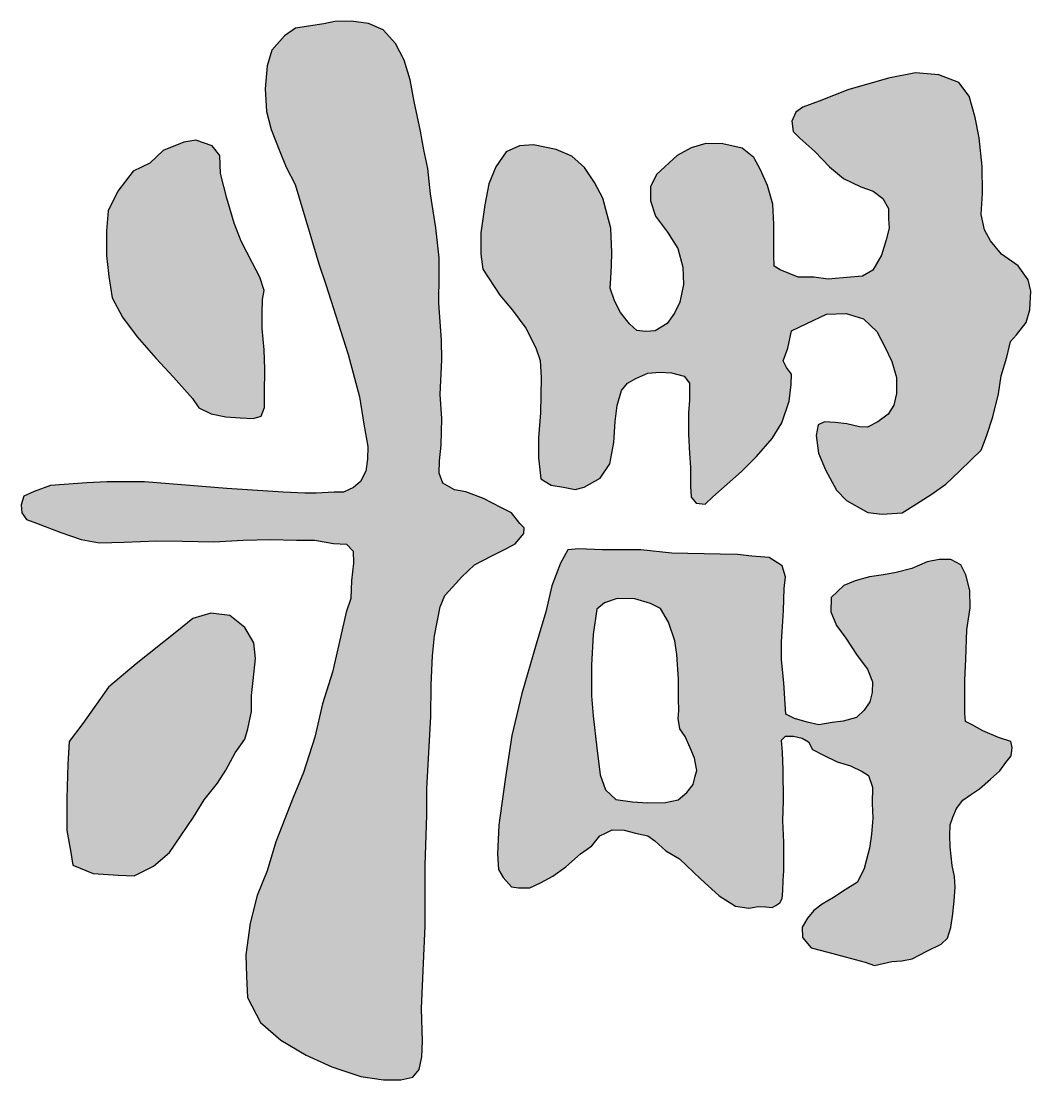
# Model space of a CAD drawing. Extents: x 196430 to 818205, y 904526 to 1974626.
# Drawn here: x 696947.2 to 697307.6, y 945597.5 to 945975.3 of the extents above; entities that cross this region are included whole.
import ezdxf

# ---------------------------------------------------------------- set-up
doc = ezdxf.new("R2010")
doc.units = 0
doc.header["$LTSCALE"] = 1000
doc.header["$MEASUREMENT"] = 0
doc.layers.add('FRAME', color=7, linetype='Continuous')

# ---------------------------------------------------------------- blocks, each defined once
blk = doc.blocks.new('A0')
at = {"layer": 'FRAME'}
h = blk.add_hatch(color=256, dxfattribs=at)
h.paths.add_polyline_path([(438149.94, 457838.28), (438154.83, 457842.95), (438159.04, 457846.94), (438162.62, 457850.36), (438164.56, 457855.37), (438166.72, 457862.32), (438168.77, 457870.52), (438169.79, 457876.9), (438171.73, 457883.62), (438173.09, 457889.2), (438175.21, 457891.54), (438178.69, 457895.94), (438180.02, 457900.46), (438180.33, 457907.12), (438179.41, 457911.22), (438175.82, 457916.14), (438169.88, 457920.35), (438165.89, 457925.07), (438163.84, 457929.06), (438162.61, 457934.5), (438163.02, 457942.09), (438162.98, 457951.58), (438161.86, 457961.83), (438160.42, 457969.11), (438158.37, 457976.7), (438154.58, 457981.62), (438147.51, 457984.29), (438139.11, 457985), (438129.48, 457983.16), (438114.99, 457978.94), (438104.74, 457974.95), (438099.01, 457972.79), (438096.45, 457971.05), (438095.01, 457967.77), (438095.52, 457964.08), (438097.88, 457961.72), (438103.21, 457957), (438108.43, 457951.46), (438113.45, 457947.36), (438119.6, 457944.39), (438124.11, 457942.85), (438127.49, 457940.18), (438129.54, 457936.6), (438129.54, 457932.9), (438129.74, 457929.62), (438128.72, 457925.52), (438127.08, 457919.98), (438123.9, 457914.65), (438120.21, 457912.5), (438115.91, 457912.09), (438108.02, 457911.37), (438102.9, 457912.19), (438097.26, 457912.19), (438090.92, 457914.71), (438088.75, 457916.08), (438088.57, 457920.15), (438088.57, 457926.4), (438088.66, 457931.01), (438088.3, 457938.17), (438086.31, 457944.86), (438083.87, 457950.39), (438081.42, 457954.82), (438077.35, 457958.17), (438070.35, 457959.7), (438064.38, 457959.79), (438059.04, 457958.35), (438054.07, 457955.54), (438046.79, 457948.92), (438044.62, 457944.48), (438044.62, 457939.32), (438046.34, 457933.89), (438050.68, 457928.19), (438054.39, 457922.39), (438056.11, 457915.69), (438056.38, 457909.54), (438055.11, 457903.2), (438053.12, 457899.31), (438050.5, 457895.6), (438046.25, 457892.97), (438042.9, 457892.7), (438039.65, 457893.15), (438037.11, 457895.51), (438033.86, 457899.58), (438031.78, 457903.65), (438030.24, 457908.27), (438030.42, 457911.8), (438030.69, 457916.33), (438030.78, 457920.95), (438030.38, 457929.64), (438029.11, 457934.53), (438027.57, 457940.32), (438024.59, 457945.93), (438021.06, 457951.28), (438016.54, 457955.35), (438010.93, 457957.7), (438002.84, 457959.42), (437997.78, 457958.96), (437993.07, 457956.88), (437989.36, 457951.54), (437986.92, 457945.39), (437985.48, 457937.96), (437984.08, 457927.99), (437984.08, 457920.39), (437984.72, 457915.05), (437990.78, 457905.72), (437995.3, 457900.38), (438000.09, 457893.96), (438003.62, 457886.9), (438005.16, 457882.46), (438005.61, 457876.39), (438005.27, 457863.68), (438004.64, 457854.81), (438004.64, 457847.66), (438005.45, 457840.14), (438009.16, 457837.97), (438013.59, 457837.16), (438017.75, 457836.34), (438020.92, 457837.25), (438026.65, 457840.41), (438030.08, 457845.57), (438031.44, 457853.09), (438031.98, 457860.6), (438032.71, 457866.3), (438034.24, 457871.64), (438036.33, 457874.27), (438039.31, 457875.99), (438043.59, 457877.89), (438047.93, 457878.25), (438052.09, 457877.98), (438056.62, 457876.8), (438058.55, 457874.36), (438058.46, 457868.2), (438058.19, 457863.68), (438058.19, 457856.16), (438058.46, 457849.19), (438058.91, 457844.21), (438058.91, 457837.51), (438059.1, 457833.62), (438060.9, 457831.54), (438064.07, 457831.09), (438066.87, 457833.71), (438077.04, 457842.76), (438082.46, 457848.19), (438087.98, 457854.53), (438091.51, 457860.14), (438094.04, 457867.84), (438094.76, 457873.81), (438094.85, 457877.53), (438093.14, 457879.88), (438091.96, 457882.23), (438093.59, 457886.85), (438094.89, 457893.01), (438100.35, 457895.63), (438107.41, 457898.93), (438114.47, 457899.16), (438120.66, 457897.22), (438125.32, 457892.78), (438128.17, 457887.31), (438130.67, 457882.08), (438132.38, 457876.38), (438132.38, 457870.68), (438131.47, 457866.47), (438129.42, 457863.28), (438125.78, 457860.55), (438122.02, 457858.61), (438119.18, 457858.73), (438114.62, 457859.75), (438110.53, 457860.32), (438106.66, 457860.55), (438104.38, 457859.41), (438103.7, 457855.65), (438104.5, 457849.39), (438107, 457843.35), (438110.98, 457836.17), (438114.51, 457832.41), (438122.17, 457828.15), (438127.29, 457827.58), (438134.46, 457828.03), (438139.58, 457831.22), (438144.7, 457834.64)])
h.paths.add_polyline_path([(438148.38, 457674.08), (438150.64, 457676.21), (438151.76, 457680.09), (438152.51, 457684.98), (438153.02, 457689.61), (438153.27, 457694.5), (438153.14, 457698.26), (438152.26, 457702.14), (438151.51, 457708.91), (438151.39, 457712.92), (438151.51, 457716.68), (438152.51, 457719.43), (438153.77, 457722.57), (438156.02, 457725.57), (438158.77, 457727.45), (438162.03, 457729.58), (438165.94, 457733.01), (438169.32, 457736.02), (438171.45, 457738.9), (438173.36, 457741.29), (438173.68, 457744.32), (438173.21, 457746.39), (438168.75, 457747.82), (438163.19, 457750.21), (438159.37, 457752.44), (438156.98, 457753.55), (438156.82, 457756.42), (438156.82, 457761.99), (438156.82, 457768.36), (438157.14, 457775.84), (438157.46, 457786.34), (438158.73, 457794.15), (438158.57, 457800.35), (438157.14, 457805.93), (438155.38, 457809.47), (438151.73, 457811.38), (438147.59, 457811.38), (438143.3, 457810.59), (438137.89, 457808.2), (438132.32, 457806.77), (438127.71, 457805.97), (438122.78, 457805.18), (438117.69, 457803.74), (438113.55, 457802.15), (438109.1, 457797.85), (438108.94, 457792.76), (438111.01, 457787.82), (438114.35, 457783.37), (438118.32, 457777.16), (438121.98, 457772.22), (438123.86, 457767.71), (438123.7, 457763.89), (438122.91, 457760.55), (438120.84, 457757.68), (438118.14, 457754.97), (438113.37, 457753.7), (438109.39, 457753.22), (438104.62, 457752.43), (438100.48, 457753.38), (438096.03, 457754.65), (438092.85, 457756.25), (438092.69, 457759.91), (438092.16, 457767.43), (438091.37, 457775.55), (438091.37, 457782.07), (438091.52, 457785.58), (438092, 457793.22), (438092.32, 457801.02), (438092.8, 457805.16), (438091.52, 457809.14), (438086.91, 457812.16), (438080.71, 457812.64), (438075.62, 457813.12), (438069.42, 457813.28), (438052.17, 457813.6), (438041.19, 457814.88), (438027.3, 457814.88), (438019.03, 457815.2), (438015.05, 457814.88), (438012.51, 457810.1), (438009.32, 457801.98), (438007.26, 457792.75), (438003.76, 457781.13), (437998.63, 457763.58), (437995.13, 457748.62), (437992.74, 457732.85), (437990.5, 457716.56), (437990.03, 457706.37), (437990.35, 457700.79), (437991.94, 457697.93), (437994.96, 457694.59), (437997.5, 457694.27), (438001.48, 457694.27), (438005.3, 457696.02), (438009.75, 457698.41), (438014.36, 457701.75), (438019.61, 457706.37), (438023.59, 457709.23), (438026.45, 457712.73), (438028.52, 457713.69), (438030.9, 457714.96), (438035.2, 457714.8), (438039.18, 457713.69), (438043.63, 457712.73), (438046.17, 457710.98), (438050.05, 457707.47), (438054.98, 457704.6), (438062.46, 457697.44), (438069.14, 457691.39), (438074.87, 457687.73), (438079.64, 457686.93), (438083.04, 457687.52), (438085.7, 457687.44), (438087.97, 457687.2), (438089.3, 457687.91), (438090.79, 457688.85), (438091.57, 457690.42), (438091.81, 457693.16), (438091.88, 457697), (438092.2, 457700.29), (438092.12, 457710.44), (438091.81, 457718.2), (438092.05, 457725.25), (438091.96, 457736.28), (438091.71, 457742.67), (438091.33, 457746.93), (438092.71, 457748.31), (438095.59, 457748.31), (438098.72, 457747.68), (438100.97, 457746.3), (438102.35, 457743.55), (438106.1, 457741.67), (438111.23, 457739.16), (438115.99, 457737.78), (438120.12, 457735.78), (438122.41, 457734.37), (438123.79, 457730.11), (438123.66, 457724.35), (438123.91, 457719.09), (438123.41, 457713.32), (438122.79, 457708.44), (438120.9, 457701.14), (438118.52, 457696.25), (438114.02, 457693.49), (438109.89, 457690.74), (438105.88, 457688.36), (438102.88, 457686.1), (438100.62, 457683.35), (438098.75, 457680.21), (438098.87, 457676.45), (438101.87, 457672.82), (438107.88, 457671.32), (438114.02, 457669.56), (438121.15, 457667.68), (438124.53, 457666.55), (438130.67, 457667.93), (438134.3, 457668.18), (438137.93, 457668.94), (438143.5, 457671.7)])
h.paths.add_polyline_path([(438060.33, 457740.47), (438061.11, 457736.1), (438060.49, 457734.07), (438059.87, 457731.1), (438057.53, 457728.29), (438054.41, 457725.64), (438049.88, 457724.7), (438043.49, 457724.55), (438038.18, 457724.86), (438032.26, 457725.8), (438028.51, 457729.23), (438026.64, 457734.54), (438025.39, 457744.22), (438024.14, 457755.62), (438023.52, 457762.8), (438023.52, 457773.73), (438024.14, 457784.65), (438025.39, 457793.71), (438028.2, 457795.9), (438032.72, 457797.46), (438038.96, 457797.3), (438044.58, 457795.74), (438048.17, 457793.87), (438050.97, 457789.03), (438053.31, 457782.31), (438053.94, 457777.47), (438054.56, 457768.73), (438054.56, 457761.7), (438054.72, 457757.49), (438054.41, 457754.68), (438055.03, 457750.93), (438056.9, 457748.28), (438058.77, 457744.22)], flags=16)
h.paths.add_polyline_path([(437955.44, 457625.72), (437959.71, 457626.69), (437962.05, 457629.42), (437963.02, 457633.89), (437963.21, 457639.53), (437962.82, 457651.2), (437964.2, 457680.62), (437964.2, 457702.21), (437964.78, 457720.11), (437964.78, 457729.64), (437966.17, 457755.19), (437966.36, 457766.67), (437966.75, 457776.98), (437967.53, 457784.17), (437969.47, 457794.49), (437971.22, 457798.57), (437973.94, 457801.49), (437977.26, 457805.26), (437981.73, 457809.54), (437987.95, 457812.65), (437993, 457815.18), (437996.3, 457816.93), (437999.42, 457820.69), (437999.54, 457822.64), (437997.96, 457824.22), (437994.92, 457827.99), (437991.4, 457829.82), (437984.95, 457833.11), (437978.63, 457835.54), (437974.62, 457836.27), (437970.48, 457838.58), (437969.15, 457842.23), (437969.27, 457846.61), (437969.88, 457852.21), (437970.11, 457861.74), (437969.5, 457870.26), (437970.11, 457882.67), (437969.99, 457889.61), (437968.99, 457902.91), (437969.11, 457913.01), (437969.11, 457919.09), (437968.02, 457929.8), (437966.07, 457941.88), (437965.1, 457950.89), (437963.64, 457957.58), (437962.54, 457964.27), (437960.21, 457974.77), (437958.75, 457982.56), (437956.69, 457989.62), (437953.53, 457995.58), (437949.15, 458000.45), (437943.92, 458002.64), (437937.72, 458003.49), (437931.88, 458003.37), (437927.99, 458002.52), (437917.84, 458000.94), (437913.95, 457998.26), (437909.45, 457993.15), (437907.75, 457987.55), (437907.02, 457979.4), (437907.5, 457971.24), (437909.21, 457964.8), (437912.25, 457957.01), (437914.56, 457951.41), (437917.72, 457945.2), (437922.95, 457927.75), (437926.23, 457916.92), (437928.66, 457909.5), (437936.7, 457884.51), (437940.71, 457869.42), (437942.29, 457859.69), (437943.65, 457851.74), (437943.53, 457847.23), (437943.04, 457842.97), (437941.1, 457839.2), (437938.55, 457837.13), (437935.02, 457835.43), (437931.74, 457835.43), (437925.29, 457835.06), (437921.16, 457835.06), (437913.5, 457835.43), (437893.39, 457836.76), (437863.99, 457839.11), (437850.58, 457839.11), (437843.39, 457838.72), (437830.47, 457837.75), (437824.64, 457835.61), (437820.94, 457834.05), (437819.97, 457830.94), (437820.17, 457828.02), (437821.91, 457825.69), (437825.41, 457824.33), (437834.16, 457821.02), (437841.35, 457818.49), (437847.96, 457817.32), (437856.71, 457817.52), (437868.37, 457818.1), (437877.5, 457817.91), (437888.68, 457817.7), (437899.18, 457818.28), (437908.89, 457818.48), (437918.22, 457818.28), (437924.83, 457818.28), (437931.44, 457817.12), (437936.11, 457816.92), (437938.44, 457814.39), (437938.63, 457810.11), (437937.85, 457803.89), (437937.66, 457797.47), (437935.91, 457792.61), (437933.97, 457783.66), (437931.06, 457771.15), (437927.56, 457759.87), (437924.84, 457748), (437920.76, 457735.36), (437917.06, 457726.41), (437910.84, 457710.59), (437907.73, 457700.28), (437904.24, 457691.53), (437901.71, 457681.61), (437900.15, 457670.33), (437900.35, 457662.54), (437900.74, 457655.15), (437905.41, 457646.15), (437912.6, 457639.92), (437921.74, 457634.48), (437930.87, 457630.39), (437941.18, 457626.89), (437949.34, 457625.72)])
h.paths.add_polyline_path([(437881.14, 457868.79), (437883.35, 457865.56), (437887.76, 457863.35), (437893.03, 457862.33), (437898.13, 457861.99), (437902.72, 457861.65), (437905.63, 457862.51), (437906.82, 457865.58), (437906.82, 457870.68), (437906.99, 457879.35), (437906.65, 457886.16), (437905.97, 457893.81), (437905.97, 457899.25), (437906.14, 457904.18), (437906.65, 457907.42), (437905.12, 457912.18), (437902.57, 457917.11), (437898.49, 457924.93), (437895.95, 457931.4), (437893.37, 457940.29), (437891.16, 457949.13), (437890.82, 457955.59), (437888.1, 457958.99), (437882.33, 457961.04), (437878.08, 457960.36), (437870.6, 457957.29), (437865.84, 457952.87), (437859.9, 457949.98), (437854.46, 457942.84), (437851.06, 457935.86), (437850.38, 457928.72), (437850.38, 457919.88), (437851.23, 457912.39), (437852.42, 457904.74), (437856.16, 457897.88), (437861.42, 457890.9), (437868.05, 457883.25), (437874.34, 457876.45)], flags=17)
h.paths.add_polyline_path([(437872.89, 457706.84), (437867.24, 457701.99), (437860.24, 457698.49), (437854.59, 457698.76), (437845.71, 457699.3), (437838.45, 457702.26), (437837.64, 457706.84), (437836.3, 457714.64), (437836.3, 457726.22), (437836.57, 457738.34), (437837.11, 457746.42), (437841.95, 457752.88), (437851.09, 457765.8), (437861.05, 457774.15), (437875.58, 457785.73), (437881.22, 457790.31), (437887.68, 457792.19), (437894.41, 457791.38), (437899.79, 457787.07), (437903.02, 457781.69), (437903.55, 457776.04), (437902.75, 457768.23), (437902.21, 457762.84), (437902.21, 457757.19), (437900.86, 457750.99), (437899.79, 457747.22), (437896.29, 457742.38), (437893.06, 457736.18), (437890.1, 457731.61), (437885.26, 457725.68), (437881.49, 457719.49), (437876.92, 457712.76)], flags=17)
for points in [[(437999.42, 457820.69), (437999.54, 457822.64), (437997.96, 457824.22), (437994.92, 457827.99), (437991.4, 457829.82), (437984.95, 457833.11), (437978.63, 457835.54), (437974.62, 457836.27), (437970.48, 457838.58), (437969.15, 457842.23), (437969.27, 457846.61), (437969.88, 457852.21), (437970.11, 457861.74), (437969.5, 457870.26), (437970.11, 457882.67), (437969.99, 457889.61), (437968.99, 457902.91), (437969.11, 457913.01), (437969.11, 457919.09), (437968.02, 457929.8), (437966.07, 457941.88), (437965.1, 457950.89), (437963.64, 457957.58), (437962.54, 457964.27), (437960.21, 457974.77), (437958.75, 457982.56), (437956.69, 457989.62), (437953.53, 457995.58), (437949.15, 458000.45), (437943.92, 458002.64), (437937.72, 458003.49), (437931.88, 458003.37), (437927.99, 458002.52), (437917.84, 458000.94), (437913.95, 457998.26), (437909.45, 457993.15), (437907.75, 457987.55), (437907.02, 457979.4), (437907.5, 457971.24), (437909.21, 457964.8), (437912.25, 457957.01), (437914.56, 457951.41), (437917.72, 457945.2), (437922.95, 457927.75), (437926.23, 457916.92), (437928.66, 457909.5), (437936.7, 457884.51), (437940.71, 457869.42), (437942.29, 457859.69), (437943.65, 457851.74), (437943.53, 457847.23), (437943.04, 457842.97), (437941.1, 457839.2), (437938.55, 457837.13), (437935.02, 457835.43), (437931.74, 457835.43), (437925.29, 457835.06), (437921.16, 457835.06), (437913.5, 457835.43), (437893.39, 457836.76), (437863.99, 457839.11), (437850.58, 457839.11), (437843.39, 457838.72), (437830.47, 457837.75), (437824.64, 457835.61), (437820.94, 457834.05), (437819.97, 457830.94), (437820.17, 457828.02), (437821.91, 457825.69), (437825.41, 457824.33), (437834.16, 457821.02), (437841.35, 457818.49), (437847.96, 457817.32), (437856.71, 457817.52), (437868.37, 457818.1), (437877.5, 457817.91), (437888.68, 457817.7), (437899.18, 457818.28), (437908.89, 457818.48), (437918.22, 457818.28), (437924.83, 457818.28), (437931.44, 457817.12), (437936.11, 457816.92), (437938.44, 457814.39), (437938.63, 457810.11), (437937.85, 457803.89), (437937.66, 457797.47), (437935.91, 457792.61), (437933.97, 457783.66), (437931.06, 457771.15), (437927.56, 457759.87), (437924.84, 457748), (437920.76, 457735.36), (437917.06, 457726.41), (437910.84, 457710.59), (437907.73, 457700.28), (437904.24, 457691.53), (437901.71, 457681.61), (437900.15, 457670.33), (437900.35, 457662.54), (437900.74, 457655.15), (437905.41, 457646.15), (437912.6, 457639.92), (437921.74, 457634.48), (437930.87, 457630.39), (437941.18, 457626.89), (437949.34, 457625.72), (437955.44, 457625.72), (437959.71, 457626.69), (437962.05, 457629.42), (437963.02, 457633.89), (437963.21, 457639.53), (437962.82, 457651.2), (437964.2, 457680.62), (437964.2, 457702.21), (437964.78, 457720.11), (437964.78, 457729.64), (437966.17, 457755.19), (437966.36, 457766.67), (437966.75, 457776.98), (437967.53, 457784.17), (437969.47, 457794.49), (437971.22, 457798.57), (437973.94, 457801.49), (437977.26, 457805.26), (437981.73, 457809.54), (437987.95, 457812.65), (437993, 457815.18), (437996.3, 457816.93), (437999.42, 457820.69)], [(438175.21, 457891.54), (438178.69, 457895.94), (438180.02, 457900.46), (438180.33, 457907.12), (438179.41, 457911.22), (438175.82, 457916.14), (438169.88, 457920.35), (438165.89, 457925.07), (438163.84, 457929.06), (438162.61, 457934.5), (438163.02, 457942.09), (438162.98, 457951.58), (438161.86, 457961.83), (438160.42, 457969.11), (438158.37, 457976.7), (438154.58, 457981.62), (438147.51, 457984.29), (438139.11, 457985), (438129.48, 457983.16), (438114.99, 457978.94), (438104.74, 457974.95), (438099.01, 457972.79), (438096.45, 457971.05), (438095.01, 457967.77), (438095.52, 457964.08), (438097.88, 457961.72), (438103.21, 457957), (438108.43, 457951.46), (438113.45, 457947.36), (438119.6, 457944.39), (438124.11, 457942.85), (438127.49, 457940.18), (438129.54, 457936.6), (438129.54, 457932.9), (438129.74, 457929.62), (438128.72, 457925.52), (438127.08, 457919.98), (438123.9, 457914.65), (438120.21, 457912.5), (438115.91, 457912.09), (438108.02, 457911.37), (438102.9, 457912.19), (438097.26, 457912.19), (438090.92, 457914.71), (438088.75, 457916.08), (438088.57, 457920.15), (438088.57, 457926.4), (438088.66, 457931.01), (438088.3, 457938.17), (438086.31, 457944.86), (438083.87, 457950.39), (438081.42, 457954.82), (438077.35, 457958.17), (438070.35, 457959.7), (438064.38, 457959.79), (438059.04, 457958.35), (438054.07, 457955.54), (438046.79, 457948.92), (438044.62, 457944.48), (438044.62, 457939.32), (438046.34, 457933.89), (438050.68, 457928.19), (438054.39, 457922.39), (438056.11, 457915.69), (438056.38, 457909.54), (438055.11, 457903.2), (438053.12, 457899.31), (438050.5, 457895.6), (438046.25, 457892.97), (438042.9, 457892.7), (438039.65, 457893.15), (438037.11, 457895.51), (438033.86, 457899.58), (438031.78, 457903.65), (438030.24, 457908.27), (438030.42, 457911.8), (438030.69, 457916.33), (438030.78, 457920.95), (438030.38, 457929.64), (438029.11, 457934.53), (438027.57, 457940.32), (438024.59, 457945.93), (438021.06, 457951.28), (438016.54, 457955.35), (438010.93, 457957.7), (438002.84, 457959.42), (437997.78, 457958.96), (437993.07, 457956.88), (437989.36, 457951.54), (437986.92, 457945.39), (437985.48, 457937.96), (437984.08, 457927.99), (437984.08, 457920.39), (437984.72, 457915.05), (437990.78, 457905.72), (437995.3, 457900.38), (438000.09, 457893.96), (438003.62, 457886.9), (438005.16, 457882.46), (438005.61, 457876.39), (438005.27, 457863.68), (438004.64, 457854.81), (438004.64, 457847.66), (438005.45, 457840.14), (438009.16, 457837.97), (438013.59, 457837.16), (438017.75, 457836.34), (438020.92, 457837.25), (438026.65, 457840.41), (438030.08, 457845.57), (438031.44, 457853.09), (438031.98, 457860.6), (438032.71, 457866.3), (438034.24, 457871.64), (438036.33, 457874.27), (438039.31, 457875.99), (438043.59, 457877.89), (438047.93, 457878.25), (438052.09, 457877.98), (438056.62, 457876.8), (438058.55, 457874.36), (438058.46, 457868.2), (438058.19, 457863.68), (438058.19, 457856.16), (438058.46, 457849.19), (438058.91, 457844.21), (438058.91, 457837.51), (438059.1, 457833.62), (438060.9, 457831.54), (438064.07, 457831.09), (438066.87, 457833.71), (438077.04, 457842.76), (438082.46, 457848.19), (438087.98, 457854.53), (438091.51, 457860.14), (438094.04, 457867.84), (438094.76, 457873.81), (438094.85, 457877.53), (438093.14, 457879.88), (438091.96, 457882.23), (438093.59, 457886.85), (438094.89, 457893.01), (438100.35, 457895.63), (438107.41, 457898.93), (438114.47, 457899.16), (438120.66, 457897.22), (438125.32, 457892.78), (438128.17, 457887.31), (438130.67, 457882.08), (438132.38, 457876.38), (438132.38, 457870.68), (438131.47, 457866.47), (438129.42, 457863.28), (438125.78, 457860.55), (438122.02, 457858.61), (438119.18, 457858.73), (438114.62, 457859.75), (438110.53, 457860.32), (438106.66, 457860.55), (438104.38, 457859.41), (438103.7, 457855.65), (438104.5, 457849.39), (438107, 457843.35), (438110.98, 457836.17), (438114.51, 457832.41), (438122.17, 457828.15), (438127.29, 457827.58), (438134.46, 457828.03), (438139.58, 457831.22), (438144.7, 457834.64), (438149.94, 457838.28), (438154.83, 457842.95), (438159.04, 457846.94), (438162.62, 457850.36), (438164.56, 457855.37), (438166.72, 457862.32), (438168.77, 457870.52), (438169.79, 457876.9), (438171.73, 457883.62), (438173.09, 457889.2), (438175.21, 457891.54)], [(437905.63, 457862.51), (437906.82, 457865.58), (437906.82, 457870.68), (437906.99, 457879.35), (437906.65, 457886.16), (437905.97, 457893.81), (437905.97, 457899.25), (437906.14, 457904.18), (437906.65, 457907.42), (437905.12, 457912.18), (437902.57, 457917.11), (437898.49, 457924.93), (437895.95, 457931.4), (437893.37, 457940.29), (437891.16, 457949.13), (437890.82, 457955.59), (437888.1, 457958.99), (437882.33, 457961.04), (437878.08, 457960.36), (437870.6, 457957.29), (437865.84, 457952.87), (437859.9, 457949.98), (437854.46, 457942.84), (437851.06, 457935.86), (437850.38, 457928.72), (437850.38, 457919.88), (437851.23, 457912.39), (437852.42, 457904.74), (437856.16, 457897.88), (437861.42, 457890.9), (437868.05, 457883.25), (437874.34, 457876.45), (437881.14, 457868.79), (437883.35, 457865.56), (437887.76, 457863.35), (437893.03, 457862.33), (437898.13, 457861.99), (437902.72, 457861.65), (437905.63, 457862.51)], [(438173.36, 457741.29), (438173.68, 457744.32), (438173.21, 457746.39), (438168.75, 457747.82), (438163.19, 457750.21), (438159.37, 457752.44), (438156.98, 457753.55), (438156.82, 457756.42), (438156.82, 457761.99), (438156.82, 457768.36), (438157.14, 457775.84), (438157.46, 457786.34), (438158.73, 457794.15), (438158.57, 457800.35), (438157.14, 457805.93), (438155.38, 457809.47), (438151.73, 457811.38), (438147.59, 457811.38), (438143.3, 457810.59), (438137.89, 457808.2), (438132.32, 457806.77), (438127.71, 457805.97), (438122.78, 457805.18), (438117.69, 457803.74), (438113.55, 457802.15), (438109.1, 457797.85), (438108.94, 457792.76), (438111.01, 457787.82), (438114.35, 457783.37), (438118.32, 457777.16), (438121.98, 457772.22), (438123.86, 457767.71), (438123.7, 457763.89), (438122.91, 457760.55), (438120.84, 457757.68), (438118.14, 457754.97), (438113.37, 457753.7), (438109.39, 457753.22), (438104.62, 457752.43), (438100.48, 457753.38), (438096.03, 457754.65), (438092.85, 457756.25), (438092.69, 457759.91), (438092.16, 457767.43), (438091.37, 457775.55), (438091.37, 457782.07), (438091.52, 457785.58), (438092, 457793.22), (438092.32, 457801.02), (438092.8, 457805.16), (438091.52, 457809.14), (438086.91, 457812.16), (438080.71, 457812.64), (438075.62, 457813.12), (438069.42, 457813.28), (438052.17, 457813.6), (438041.19, 457814.88), (438027.3, 457814.88), (438019.03, 457815.2), (438015.05, 457814.88), (438012.51, 457810.1), (438009.32, 457801.98), (438007.26, 457792.75), (438003.76, 457781.13), (437998.63, 457763.58), (437995.13, 457748.62), (437992.74, 457732.85), (437990.5, 457716.56), (437990.03, 457706.37), (437990.35, 457700.79), (437991.94, 457697.93), (437994.96, 457694.59), (437997.5, 457694.27), (438001.48, 457694.27), (438005.3, 457696.02), (438009.75, 457698.41), (438014.36, 457701.75), (438019.61, 457706.37), (438023.59, 457709.23), (438026.45, 457712.73), (438028.52, 457713.69), (438030.9, 457714.96), (438035.2, 457714.8), (438039.18, 457713.69), (438043.63, 457712.73), (438046.17, 457710.98), (438050.05, 457707.47), (438054.98, 457704.6), (438062.46, 457697.44), (438069.14, 457691.39), (438074.87, 457687.73), (438079.64, 457686.93), (438083.04, 457687.52), (438085.7, 457687.44), (438087.97, 457687.2), (438089.3, 457687.91), (438090.79, 457688.85), (438091.57, 457690.42), (438091.81, 457693.16), (438091.88, 457697), (438092.2, 457700.29), (438092.12, 457710.44), (438091.81, 457718.2), (438092.05, 457725.25), (438091.96, 457736.28), (438091.71, 457742.67), (438091.33, 457746.93), (438092.71, 457748.31), (438095.59, 457748.31), (438098.72, 457747.68), (438100.97, 457746.3), (438102.35, 457743.55), (438106.1, 457741.67), (438111.23, 457739.16), (438115.99, 457737.78), (438120.12, 457735.78), (438122.41, 457734.37), (438123.79, 457730.11), (438123.66, 457724.35), (438123.91, 457719.09), (438123.41, 457713.32), (438122.79, 457708.44), (438120.9, 457701.14), (438118.52, 457696.25), (438114.02, 457693.49), (438109.89, 457690.74), (438105.88, 457688.36), (438102.88, 457686.1), (438100.62, 457683.35), (438098.75, 457680.21), (438098.87, 457676.45), (438101.87, 457672.82), (438107.88, 457671.32), (438114.02, 457669.56), (438121.15, 457667.68), (438124.53, 457666.55), (438130.67, 457667.93), (438134.3, 457668.18), (438137.93, 457668.94), (438143.5, 457671.7), (438148.38, 457674.08), (438150.64, 457676.21), (438151.76, 457680.09), (438152.51, 457684.98), (438153.02, 457689.61), (438153.27, 457694.5), (438153.14, 457698.26), (438152.26, 457702.14), (438151.51, 457708.91), (438151.39, 457712.92), (438151.51, 457716.68), (438152.51, 457719.43), (438153.77, 457722.57), (438156.02, 457725.57), (438158.77, 457727.45), (438162.03, 457729.58), (438165.94, 457733.01), (438169.32, 457736.02), (438171.45, 457738.9), (438173.36, 457741.29)], [(438061.11, 457736.1), (438060.33, 457740.47), (438058.77, 457744.22), (438056.9, 457748.28), (438055.03, 457750.93), (438054.41, 457754.68), (438054.72, 457757.49), (438054.56, 457761.7), (438054.56, 457768.73), (438053.94, 457777.47), (438053.31, 457782.31), (438050.97, 457789.03), (438048.17, 457793.87), (438044.58, 457795.74), (438038.96, 457797.3), (438032.72, 457797.46), (438028.2, 457795.9), (438025.39, 457793.71), (438024.14, 457784.65), (438023.52, 457773.73), (438023.52, 457762.8), (438024.14, 457755.62), (438025.39, 457744.22), (438026.64, 457734.54), (438028.51, 457729.23), (438032.26, 457725.8), (438038.18, 457724.86), (438043.49, 457724.55), (438049.88, 457724.7), (438054.41, 457725.64), (438057.53, 457728.29), (438059.87, 457731.1), (438060.49, 457734.07), (438061.11, 457736.1)], [(437900.86, 457750.99), (437902.21, 457757.19), (437902.21, 457762.84), (437902.75, 457768.23), (437903.55, 457776.04), (437903.02, 457781.69), (437899.79, 457787.07), (437894.41, 457791.38), (437887.68, 457792.19), (437881.22, 457790.31), (437875.58, 457785.73), (437861.05, 457774.15), (437851.09, 457765.8), (437841.95, 457752.88), (437837.11, 457746.42), (437836.57, 457738.34), (437836.3, 457726.22), (437836.3, 457714.64), (437837.64, 457706.84), (437838.45, 457702.26), (437838.45, 457702.26), (437845.71, 457699.3), (437854.59, 457698.76), (437860.24, 457698.49), (437867.24, 457701.99), (437872.89, 457706.84), (437876.92, 457712.76), (437881.49, 457719.49), (437885.26, 457725.68), (437890.1, 457731.61), (437893.06, 457736.18), (437896.29, 457742.38), (437899.79, 457747.22), (437900.86, 457750.99)]]:
    blk.add_lwpolyline(points, dxfattribs=at)

msp = doc.modelspace()

# ---------------------------------------------------------------- block references
at = {"layer": 'FRAME'}
msp.add_blockref('A0', (259127.28, 487971.81), dxfattribs=at)

doc.saveas('drawing.dxf')
